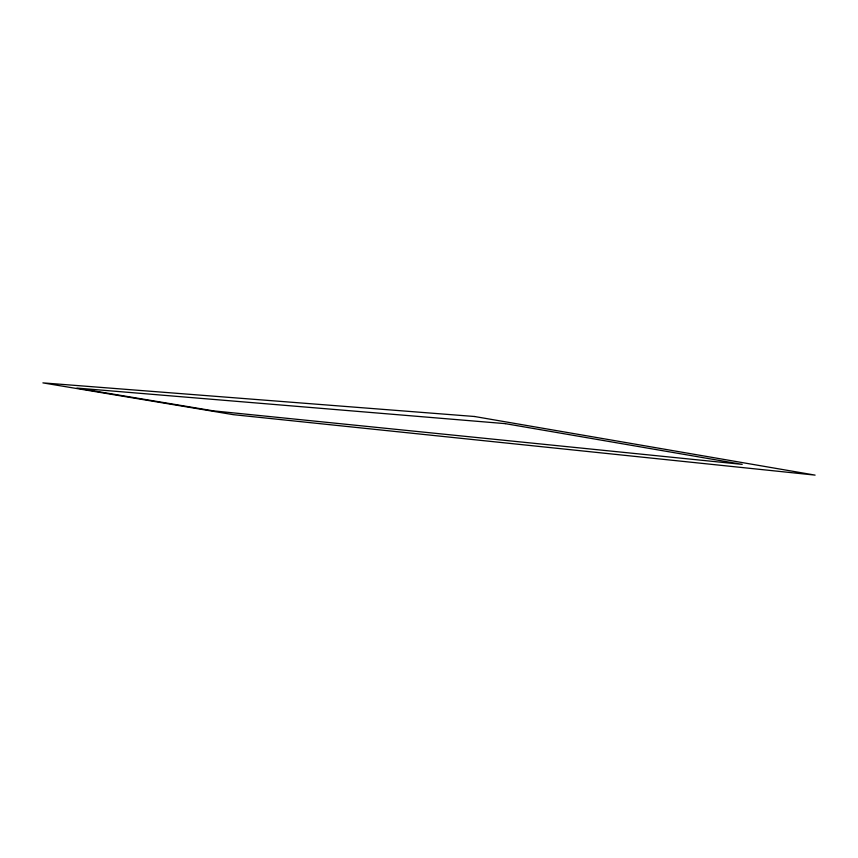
<?xml version="1.0" encoding="UTF-8"?>
<svg xmlns="http://www.w3.org/2000/svg" width="858" height="858" viewBox="0 0 858 858"><rect width="100%" height="100%" fill="white"/><g stroke="black" fill="none" stroke-linecap="round" stroke-linejoin="round"><path stroke-width="1.29" d="M474.485 416.495L42.9 382.882L233.215 414.65L815.1 475.118L474.485 416.495M505.244 423.637L76.963 388.084L213.342 410.853L742.191 464.371L505.244 423.637"/></g></svg>
